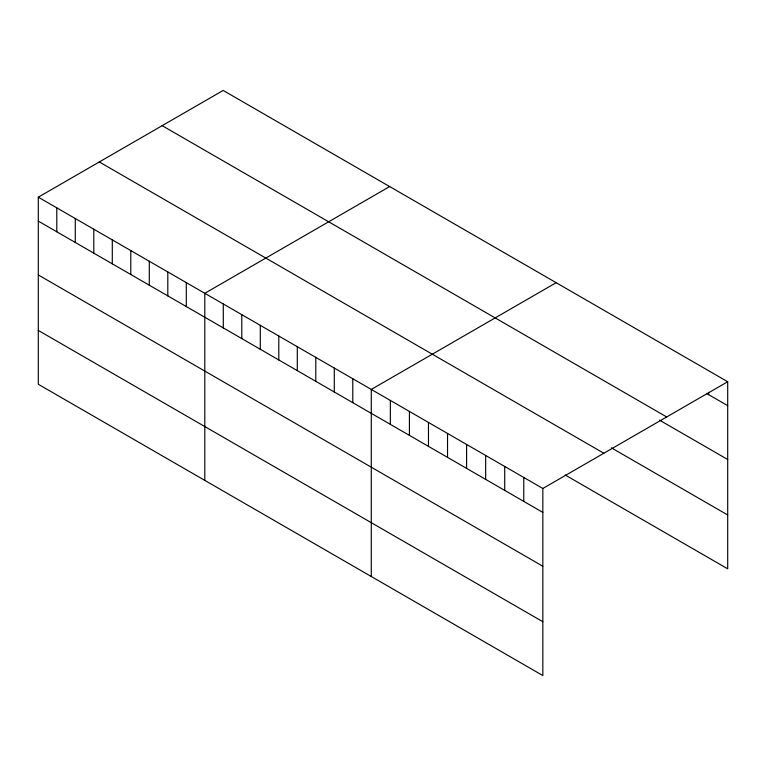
<?xml version="1.0" encoding="UTF-8"?>
<svg xmlns="http://www.w3.org/2000/svg" width="766" height="766" viewBox="0 0 766 766"><rect width="100%" height="100%" fill="white"/><g stroke="black" fill="none" stroke-linecap="round" stroke-linejoin="round"><path stroke-width="1.15" d="M38.3 197.178L542.835 488.469L542.835 675.555L38.3 384.264L38.3 197.178L223.165 90.445L727.7 381.736L727.7 568.822L565.184 474.997M389.664 186.569L204.8 293.301L204.8 480.387M556.154 282.702L371.29 389.425L371.29 576.52M542.835 488.469L727.7 381.736M706.635 393.504L727.7 405.664M162.162 125.662L666.698 416.953M659.488 420.122L727.7 459.504M611.335 447.794L727.7 514.982M99.302 161.952L603.838 453.242M38.3 221.106L542.835 512.397M38.3 274.946L542.835 566.237M38.3 330.424L542.835 621.714M708.636 392.269L708.636 394.662M523.772 477.467L523.772 501.385M504.717 466.456L504.717 490.384M485.654 455.454L485.654 479.382M466.599 444.452L466.599 468.371M447.536 433.441L447.536 457.369M428.472 422.439L428.472 446.367M409.417 411.438L409.417 435.366M390.354 400.436L390.354 424.354M352.791 378.749L352.791 402.677M334.292 368.063L334.292 391.991M315.793 357.387L315.793 381.315M297.294 346.701L297.294 370.629M278.795 336.025L278.795 359.953M260.296 325.339L260.296 349.267M241.797 314.663L241.797 338.591M223.299 303.978L223.299 327.905M186.301 282.625L186.301 306.544M167.802 271.94L167.802 295.868M149.293 261.263L149.293 285.182M130.794 250.578L130.794 274.506M112.296 239.902L112.296 263.82M93.797 229.216L93.797 253.144M75.298 218.54L75.298 242.458M56.799 207.854L56.799 231.782"/></g></svg>
